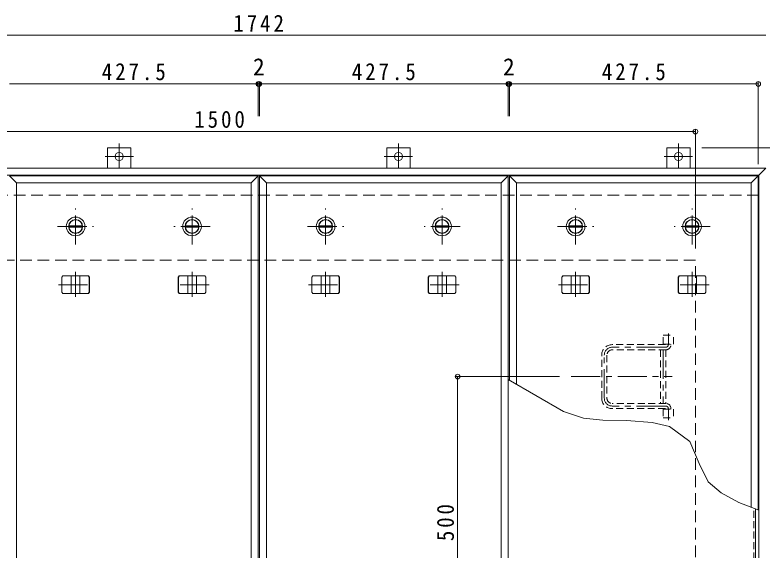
# Model space of a CAD drawing. Units: millimetres on the paper, enlarged 2 times, with parts at other scales. Extents: x -522 to 546, y -392 to 382.
# Drawn here: x -334.7 to -78, y 198 to 381.8 of the extents above; entities that cross this region are included whole.
import ezdxf
from ezdxf.enums import TextEntityAlignment as Align

# ---------------------------------------------------------------- set-up
doc = ezdxf.new("R2010")
doc.units = ezdxf.units.MM
doc.header["$LTSCALE"] = 2
doc.header["$PDMODE"] = 32
doc.header["$PDSIZE"] = 1.6
for name, pattern in [('CHAIN1', [8, 5, -1, 1, -1]), ('DASHED1', [1.8, 1.2, -0.6]), ('DASHED2', [3, 2, -1])]:
    doc.linetypes.add(name, pattern=pattern)
for name, color, linetype, lineweight in [('0-1_躯体', 2, 'CHAIN1', 9), ('0-2_仕上', 3, 'Continuous', 9), ('0-3_建具', 4, 'Continuous', 9), ('0-5_寸法', 4, 'Continuous', 9), ('0-6_ハッチ', 6, 'Continuous', 5), ('0-A', 3, 'DASHED1', 9), ('0-C', 4, 'Continuous', 9), ('0-E', 3, 'Continuous', 9), ('0-F', 7, 'Continuous', 9)]:
    doc.layers.add(name, color=color, linetype=linetype, lineweight=lineweight)
doc.styles.add('ＭＳ ゴシック', font='')
doc.styles.get('ＭＳ ゴシック').set_extended_font_data('MS Gothic')

msp = doc.modelspace()

# ---------------------------------------------------------------- linework, layer by layer
at = {"layer": '0-1_躯体', "linetype": 'DASHED2'}
for p, q in [((-79.123, 319.949), (-422.723, 319.949)), ((-100.923, 297.549), (-400.923, 297.549)), ((-100.923, 117.549), (-100.923, 297.549))]:
    msp.add_line(p, q, dxfattribs=at)
at = {"layer": '0-1_躯体'}
for p, q in [((-313.873, 302.949), (-313.873, 315.349)), ((-273.873, 302.949), (-273.873, 315.349)), ((-227.973, 302.949), (-227.973, 315.349)), ((-187.973, 302.949), (-187.973, 315.349)), ((-142.073, 302.949), (-142.073, 315.349)), ((-102.073, 302.949), (-102.073, 315.349)), ((-320.073, 309.149), (-307.673, 309.149)), ((-267.673, 309.149), (-280.073, 309.149)), ((-234.173, 309.149), (-221.773, 309.149)), ((-181.773, 309.149), (-194.173, 309.149)), ((-148.273, 309.149), (-135.873, 309.149)), ((-95.873, 309.149), (-108.273, 309.149))]:
    msp.add_line(p, q, dxfattribs=at)
at = {"layer": '0-2_仕上'}
for p, q in [((-251.123, 326.549), (-251.123, 88.549)), ((-250.723, 326.549), (-250.723, 88.549)), ((-165.223, 326.549), (-165.223, 88.549)), ((-164.823, 326.549), (-164.823, 256.374)), ((-79.323, 326.549), (-79.323, 211.703)), ((-253.523, 324.149), (-253.523, 90.949)), ((-167.623, 324.149), (-167.623, 90.949)), ((-162.423, 324.149), (-162.423, 254.988)), ((-81.723, 324.149), (-81.723, 212.632))]:
    msp.add_line(p, q, dxfattribs=at)
for points in [[(-334.223, 324.149), (-336.623, 326.549), (-251.123, 326.549)], [(-334.223, 324.149), (-253.523, 324.149), (-251.123, 326.549)], [(-248.323, 324.149), (-250.723, 326.549), (-165.223, 326.549)], [(-248.323, 324.149), (-167.623, 324.149), (-165.223, 326.549)], [(-162.423, 324.149), (-164.823, 326.549), (-79.323, 326.549)], [(-162.423, 324.149), (-81.723, 324.149), (-79.323, 326.549)], [(-334.223, 324.149), (-334.223, 90.949), (-336.623, 88.549)], [(-248.323, 324.149), (-248.323, 90.949), (-250.723, 88.549)]]:
    msp.add_lwpolyline(points, dxfattribs=at)
at = {"layer": '0-3_建具'}
for p, q in [((-425.123, 329.149), (-76.723, 329.149)), ((-76.723, 329.149), (-79.123, 326.749)), ((-422.723, 326.749), (-79.123, 326.749)), ((-79.123, 88.349), (-79.123, 326.749)), ((-318.64, 291.749), (-318.294, 292.149)), ((-318.64, 286.549), (-318.64, 291.749)), ((-318.56, 291.749), (-318.64, 291.749)), ((-318.56, 291.749), (-318.214, 292.149)), ((-318.56, 286.549), (-318.56, 291.749)), ((-309.453, 292.149), (-318.294, 292.149)), ((-315.373, 286.149), (-315.373, 292.149)), ((-312.373, 286.149), (-312.373, 292.149)), ((-309.186, 291.749), (-309.533, 292.149)), ((-309.106, 291.749), (-309.453, 292.149)), ((-309.186, 286.549), (-309.186, 291.749)), ((-309.186, 291.749), (-309.106, 291.749)), ((-309.106, 286.549), (-309.106, 291.749)), ((-278.64, 291.749), (-278.294, 292.149)), ((-278.64, 286.549), (-278.64, 291.749)), ((-278.56, 291.749), (-278.64, 291.749)), ((-278.56, 291.749), (-278.214, 292.149)), ((-278.56, 286.549), (-278.56, 291.749)), ((-269.453, 292.149), (-278.294, 292.149)), ((-275.373, 286.149), (-275.373, 292.149)), ((-272.373, 286.149), (-272.373, 292.149)), ((-269.186, 291.749), (-269.533, 292.149)), ((-269.106, 291.749), (-269.453, 292.149)), ((-269.186, 286.549), (-269.186, 291.749)), ((-269.186, 291.749), (-269.106, 291.749)), ((-269.106, 286.549), (-269.106, 291.749)), ((-232.74, 291.749), (-232.394, 292.149)), ((-232.74, 286.549), (-232.74, 291.749)), ((-232.66, 291.749), (-232.74, 291.749)), ((-232.66, 291.749), (-232.314, 292.149)), ((-232.66, 286.549), (-232.66, 291.749)), ((-223.553, 292.149), (-232.394, 292.149)), ((-229.473, 286.149), (-229.473, 292.149)), ((-226.473, 286.149), (-226.473, 292.149)), ((-223.286, 291.749), (-223.633, 292.149)), ((-223.206, 291.749), (-223.553, 292.149)), ((-223.286, 286.549), (-223.286, 291.749)), ((-223.286, 291.749), (-223.206, 291.749)), ((-223.206, 286.549), (-223.206, 291.749)), ((-192.74, 291.749), (-192.394, 292.149)), ((-192.74, 286.549), (-192.74, 291.749)), ((-192.66, 291.749), (-192.74, 291.749)), ((-192.66, 291.749), (-192.314, 292.149)), ((-192.66, 286.549), (-192.66, 291.749)), ((-183.553, 292.149), (-192.394, 292.149)), ((-189.473, 286.149), (-189.473, 292.149)), ((-186.473, 286.149), (-186.473, 292.149)), ((-183.286, 291.749), (-183.633, 292.149)), ((-183.206, 291.749), (-183.553, 292.149)), ((-183.286, 286.549), (-183.286, 291.749)), ((-183.286, 291.749), (-183.206, 291.749)), ((-183.206, 286.549), (-183.206, 291.749)), ((-146.84, 291.749), (-146.494, 292.149)), ((-146.84, 286.549), (-146.84, 291.749)), ((-146.76, 291.749), (-146.84, 291.749)), ((-146.76, 291.749), (-146.414, 292.149)), ((-146.76, 286.549), (-146.76, 291.749)), ((-137.653, 292.149), (-146.494, 292.149)), ((-143.573, 286.149), (-143.573, 292.149)), ((-140.573, 286.149), (-140.573, 292.149)), ((-137.386, 291.749), (-137.733, 292.149)), ((-137.306, 291.749), (-137.653, 292.149)), ((-137.386, 286.549), (-137.386, 291.749)), ((-137.386, 291.749), (-137.306, 291.749)), ((-137.306, 286.549), (-137.306, 291.749)), ((-106.84, 291.749), (-106.494, 292.149)), ((-106.84, 286.549), (-106.84, 291.749)), ((-106.76, 291.749), (-106.84, 291.749)), ((-106.76, 291.749), (-106.414, 292.149)), ((-106.76, 286.549), (-106.76, 291.749)), ((-97.653, 292.149), (-106.494, 292.149)), ((-103.573, 286.149), (-103.573, 292.149)), ((-100.573, 286.149), (-100.573, 292.149)), ((-97.386, 291.749), (-97.733, 292.149)), ((-97.306, 291.749), (-97.653, 292.149)), ((-97.386, 286.549), (-97.386, 291.749)), ((-97.386, 291.749), (-97.306, 291.749)), ((-97.306, 286.549), (-97.306, 291.749)), ((-318.64, 286.549), (-318.294, 286.149)), ((-318.56, 286.549), (-318.64, 286.549)), ((-318.56, 286.549), (-318.214, 286.149)), ((-318.294, 286.149), (-309.453, 286.149)), ((-309.186, 286.549), (-309.533, 286.149)), ((-309.106, 286.549), (-309.453, 286.149)), ((-309.186, 286.549), (-309.106, 286.549)), ((-278.64, 286.549), (-278.294, 286.149)), ((-278.56, 286.549), (-278.64, 286.549)), ((-278.56, 286.549), (-278.214, 286.149)), ((-278.294, 286.149), (-269.453, 286.149)), ((-269.186, 286.549), (-269.533, 286.149)), ((-269.106, 286.549), (-269.453, 286.149)), ((-269.186, 286.549), (-269.106, 286.549)), ((-232.74, 286.549), (-232.394, 286.149)), ((-232.66, 286.549), (-232.74, 286.549)), ((-232.66, 286.549), (-232.314, 286.149)), ((-232.394, 286.149), (-223.553, 286.149)), ((-223.286, 286.549), (-223.633, 286.149)), ((-223.206, 286.549), (-223.553, 286.149)), ((-223.286, 286.549), (-223.206, 286.549)), ((-192.74, 286.549), (-192.394, 286.149)), ((-192.66, 286.549), (-192.74, 286.549)), ((-192.66, 286.549), (-192.314, 286.149)), ((-192.394, 286.149), (-183.553, 286.149)), ((-183.286, 286.549), (-183.633, 286.149)), ((-183.206, 286.549), (-183.553, 286.149)), ((-183.286, 286.549), (-183.206, 286.549)), ((-146.84, 286.549), (-146.494, 286.149)), ((-146.76, 286.549), (-146.84, 286.549)), ((-146.76, 286.549), (-146.414, 286.149)), ((-146.494, 286.149), (-137.653, 286.149)), ((-137.386, 286.549), (-137.733, 286.149)), ((-137.306, 286.549), (-137.653, 286.149)), ((-137.386, 286.549), (-137.306, 286.549)), ((-106.84, 286.549), (-106.494, 286.149)), ((-106.76, 286.549), (-106.84, 286.549)), ((-106.76, 286.549), (-106.414, 286.149)), ((-106.494, 286.149), (-97.653, 286.149)), ((-97.386, 286.549), (-97.733, 286.149)), ((-97.306, 286.549), (-97.653, 286.149)), ((-97.386, 286.549), (-97.306, 286.549))]:
    msp.add_line(p, q, dxfattribs=at)
at = {"layer": '0-3_建具', "linetype": 'CHAIN1'}
for p, q in [((-313.873, 293.573), (-313.873, 284.925)), ((-273.873, 293.573), (-273.873, 284.925)), ((-227.973, 293.573), (-227.973, 284.925)), ((-187.973, 293.573), (-187.973, 284.925)), ((-142.073, 293.573), (-142.073, 284.925)), ((-102.073, 293.573), (-102.073, 284.925)), ((-319.755, 289.149), (-307.991, 289.149)), ((-267.991, 289.149), (-279.755, 289.149)), ((-233.855, 289.149), (-222.091, 289.149)), ((-182.091, 289.149), (-193.855, 289.149)), ((-147.955, 289.149), (-136.191, 289.149)), ((-96.191, 289.149), (-107.955, 289.149))]:
    msp.add_line(p, q, dxfattribs=at)
at = {"layer": '0-5_寸法', "color": 7}
for points in [[(-99.663, 227.722), (-102.827, 235.214), (-109.819, 240.459), (-115.813, 241.791), (-124.637, 242.457), (-132.711, 242.54), (-139.371, 243.289), (-146.197, 245.62), (-165.223, 256.605)], [(-92.079, 217.585), (-96.593, 221.433), (-99.663, 227.722)], [(-79.123, 211.626), (-86.032, 214.301), (-92.079, 217.585)]]:
    msp.add_lwpolyline(points, dxfattribs=at)
at = {"layer": '0-6_ハッチ', "linetype": 'CHAIN1'}
for p, q in [((-110.223, 268.549), (-110.223, 272.422)), ((-111.123, 267.649), (-129.523, 267.649)), ((-132.223, 250.149), (-132.223, 264.949)), ((-143.631, 257.549), (-108.91, 257.549)), ((-111.123, 247.449), (-129.523, 247.449)), ((-110.223, 246.549), (-110.223, 242.628))]:
    msp.add_line(p, q, dxfattribs=at)
at = {"layer": '0-6_ハッチ', "color": 5, "linetype": 'DASHED1'}
for p, q in [((-111.953, 271.749), (-108.493, 271.749)), ((-111.953, 268.749), (-111.953, 271.749)), ((-108.493, 268.749), (-108.493, 271.749)), ((-111.953, 268.749), (-108.493, 268.749)), ((-111.953, 246.349), (-108.493, 246.349)), ((-111.953, 246.349), (-111.953, 243.349)), ((-108.493, 246.349), (-108.493, 243.349)), ((-111.953, 243.349), (-108.493, 243.349))]:
    msp.add_line(p, q, dxfattribs=at)
at = {"layer": '0-6_ハッチ', "linetype": 'DASHED1'}
for p, q in [((-111.323, 268.549), (-129.523, 268.549)), ((-109.323, 268.549), (-109.323, 268.749)), ((-133.123, 250.149), (-133.123, 264.949)), ((-131.323, 264.949), (-131.323, 250.149)), ((-111.123, 266.749), (-129.523, 266.749)), ((-111.123, 248.349), (-129.523, 248.349)), ((-111.323, 246.549), (-129.523, 246.549)), ((-109.323, 246.549), (-109.323, 246.349))]:
    msp.add_line(p, q, dxfattribs=at)
for centre, radius, start, end in [((-129.523, 264.949), 3.6, 90, 180), ((-111.323, 268.749), 0.2, 270, 0), ((-111.123, 268.549), 1.8, 270, 0), ((-129.523, 264.949), 1.8, 90, 180), ((-129.523, 250.149), 3.6, 180, 270), ((-129.523, 250.149), 1.8, 180, 270), ((-111.323, 246.349), 0.2, 0, 90), ((-111.123, 246.549), 1.8, 0, 90)]:
    msp.add_arc(centre, radius, start, end, dxfattribs=at)
at = {"layer": '0-6_ハッチ', "linetype": 'CHAIN1'}
for centre, radius, start, end in [((-129.523, 264.949), 2.7, 90, 180), ((-111.123, 268.549), 0.9, 270, 0), ((-129.523, 250.149), 2.7, 180, 270), ((-111.123, 246.549), 0.9, 0, 90)]:
    msp.add_arc(centre, radius, start, end, dxfattribs=at)
at = {"layer": '0-A'}
msp.add_line((-80.863, 97.489), (-80.863, 212.299), dxfattribs=at)
at = {"layer": '0-A', "linetype": 'Continuous'}
msp.add_line((-80.223, 96.849), (-80.223, 212.051), dxfattribs=at)
at = {"layer": '0-C'}
for p, q in [((-316.16, 309.399), (-311.587, 309.399)), ((-316.16, 308.899), (-311.587, 308.899)), ((-276.16, 309.399), (-271.587, 309.399)), ((-276.16, 308.899), (-271.587, 308.899)), ((-230.26, 309.399), (-225.687, 309.399)), ((-230.26, 308.899), (-225.687, 308.899)), ((-190.26, 309.399), (-185.687, 309.399)), ((-190.26, 308.899), (-185.687, 308.899)), ((-144.36, 309.399), (-139.787, 309.399)), ((-144.36, 308.899), (-139.787, 308.899)), ((-104.36, 309.399), (-99.787, 309.399)), ((-104.36, 308.899), (-99.787, 308.899))]:
    msp.add_line(p, q, dxfattribs=at)
at = {"layer": '0-C', "linetype": 'DASHED1'}
for p, q in [((-112.923, 266.749), (-112.923, 248.349)), ((-111.123, 266.749), (-111.123, 248.349))]:
    msp.add_line(p, q, dxfattribs=at)
at = {"layer": '0-C', "linetype": 'CHAIN1'}
msp.add_line((-112.023, 266.749), (-112.023, 248.349), dxfattribs=at)
at = {"layer": '0-C', "color": 2}
for centre, radius in [((-313.873, 309.149), 3.2), ((-313.873, 309.149), 2.4), ((-313.873, 309.149), 2.35), ((-273.873, 309.149), 3.2), ((-273.873, 309.149), 2.4), ((-273.873, 309.149), 2.35), ((-227.973, 309.149), 3.2), ((-227.973, 309.149), 2.4), ((-227.973, 309.149), 2.35), ((-187.973, 309.149), 3.2), ((-187.973, 309.149), 2.4), ((-187.973, 309.149), 2.35), ((-142.073, 309.149), 3.2), ((-142.073, 309.149), 2.4), ((-142.073, 309.149), 2.35), ((-102.073, 309.149), 3.2), ((-102.073, 309.149), 2.4), ((-102.073, 309.149), 2.35)]:
    msp.add_circle(centre, radius, dxfattribs=at)
at = {"layer": '0-C'}
for centre in [(-313.873, 309.149), (-273.873, 309.149), (-227.973, 309.149), (-187.973, 309.149), (-142.073, 309.149), (-102.073, 309.149)]:
    msp.add_circle(centre, 2.3, dxfattribs=at)
at = {"layer": '0-E', "linetype": 'CHAIN1'}
for p, q in [((-298.923, 337.621), (-298.923, 329.189)), ((-202.923, 337.621), (-202.923, 329.189)), ((-106.723, 337.621), (-106.723, 329.189)), ((-293.955, 333.189), (-303.733, 333.189)), ((-207.891, 333.189), (-198.114, 333.189)), ((-111.691, 333.189), (-101.914, 333.189))]:
    msp.add_line(p, q, dxfattribs=at)
at = {"layer": '0-E'}
for p, q in [((-294.923, 336.189), (-302.923, 336.189)), ((-302.923, 329.149), (-302.923, 336.189)), ((-294.923, 329.149), (-294.923, 336.189)), ((-206.923, 336.189), (-198.923, 336.189)), ((-206.923, 329.149), (-206.923, 336.189)), ((-198.923, 329.149), (-198.923, 336.189)), ((-110.723, 336.189), (-102.723, 336.189)), ((-110.723, 329.149), (-110.723, 336.189)), ((-102.723, 329.149), (-102.723, 336.189))]:
    msp.add_line(p, q, dxfattribs=at)
for centre in [(-298.923, 333.189), (-202.923, 333.189), (-106.723, 333.189)]:
    msp.add_circle(centre, 1.4, dxfattribs=at)
at = {"layer": '0-F'}
for p, q in [((-425.123, 374.82), (-76.723, 374.82)), ((-336.623, 358.125), (-251.123, 358.125)), ((-251.123, 358.725), (-251.123, 347.035)), ((-251.123, 358.125), (-250.723, 358.125)), ((-250.723, 358.725), (-250.723, 347.035)), ((-250.723, 358.125), (-165.223, 358.125)), ((-165.223, 358.725), (-165.223, 347.035)), ((-165.223, 358.125), (-164.823, 358.125)), ((-164.823, 358.725), (-164.823, 347.035)), ((-164.823, 358.125), (-79.323, 358.125)), ((-79.323, 358.725), (-79.323, 330.549)), ((-400.923, 341.755), (-100.923, 341.755)), ((-100.923, 342.355), (-100.923, 301.549)), ((-42.419, 336.189), (-98.723, 336.189)), ((-183.211, 257.549), (-147.631, 257.549)), ((-182.611, 257.549), (-182.611, 157.549))]:
    msp.add_line(p, q, dxfattribs=at)
for p in [(-251.123, 358.125), (-250.723, 358.125), (-165.223, 358.125), (-164.823, 358.125), (-79.323, 358.125), (-100.923, 341.755), (-182.611, 257.549)]:
    msp.add_point(p, dxfattribs=at)

# ---------------------------------------------------------------- texts
at = {"layer": '0-F', "color": 2, "style": 'ＭＳ ゴシック'}
for p in [(-252.923, 359.325), (-167.023, 359.325)]:
    msp.add_text('2', height=5.865, dxfattribs=at).set_placement(p, align=Align.BOTTOM_LEFT)
at = {"layer": '0-F', "color": 2, "char_height": 5.865, "attachment_point": 7, "style": 'ＭＳ ゴシック'}
for s, insert in [('\\T1.28;\\W0.9;1742', (-259.673, 376.02)), ('\\T1.28;\\W0.9;427.5', (-304.873, 359.325)), ('\\T1.28;\\W0.9;427.5', (-218.973, 359.325)), ('\\T1.28;\\W0.9;427.5', (-133.073, 359.325)), ('\\T1.28;\\W0.9;1500', (-273.109, 342.955))]:
    msp.add_mtext(s, dxfattribs=dict(at, insert=insert))
at = {"layer": '0-F', "color": 2, "insert": (-183.811, 201.049), "char_height": 5.865, "attachment_point": 7, "rotation": 90, "style": 'ＭＳ ゴシック'}
msp.add_mtext('\\T1.27;\\W0.9;500', dxfattribs=at)

doc.saveas('drawing.dxf')
